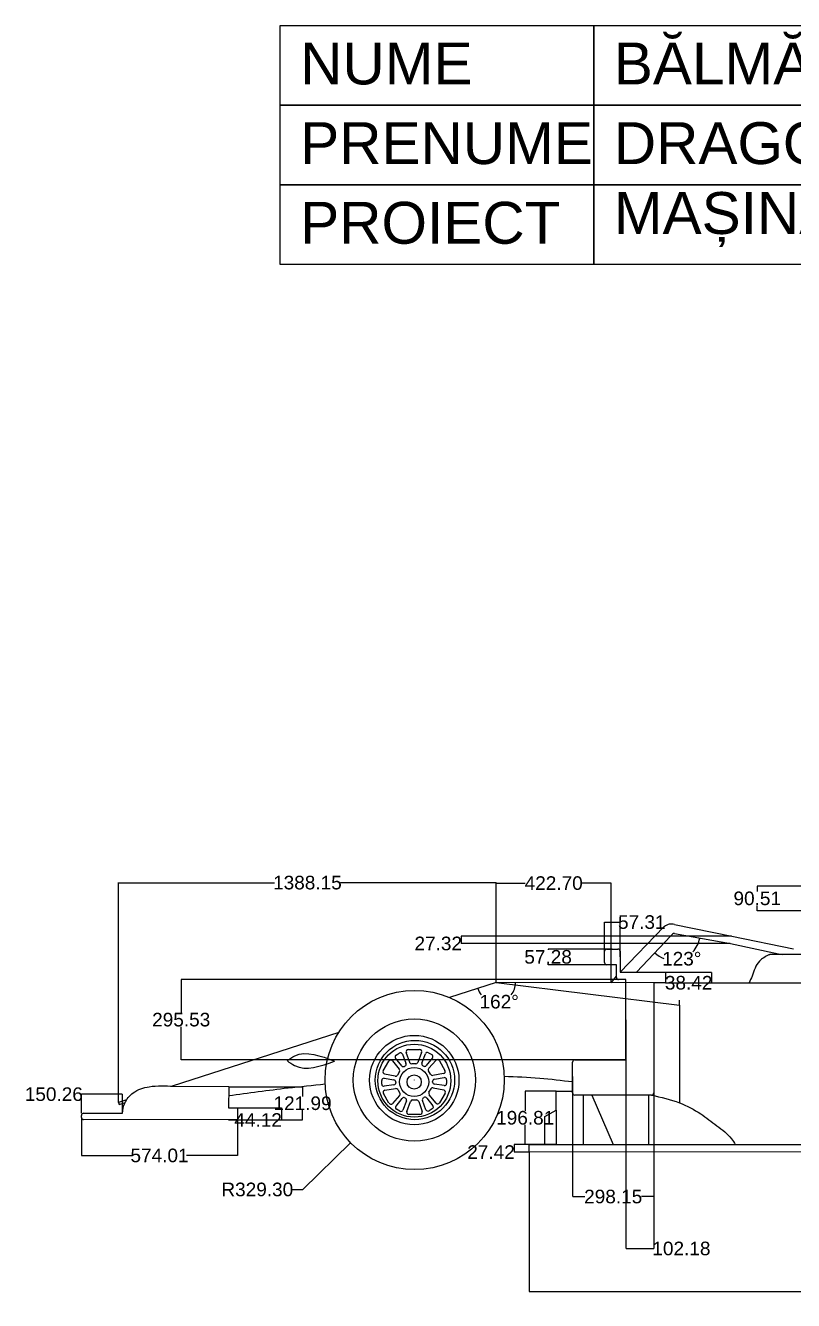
# Model space of a CAD drawing. Header units: millimetres. Extents: x 506 to 15673, y 62 to 5710.
# Drawn here: x 506 to 3330, y 174 to 4863 of the extents above; entities that cross this region are included whole.
import ezdxf

# ---------------------------------------------------------------- set-up
doc = ezdxf.new("R2010")
doc.units = ezdxf.units.MM
doc.header["$MEASUREMENT"] = 0
doc.layers.add('Cartus', color=7, linetype='Continuous', lineweight=25)
doc.layers.add('Proiectii 2D', color=130, linetype='Continuous')
doc.styles.get("Standard").update_dxf_attribs({"font": 'arial.ttf'})
doc.dimstyles.get("Standard").update_dxf_attribs({"dimtxt": 50, "dimasz": 0.18, "dimexe": 0.18, "dimexo": 0.0625, "dimgap": 0.09, "dimtad": 0, "dimtih": 1, "dimtoh": 1, "dimzin": 0, "dimdsep": 46, "dimtxsty": 'Standard', "dimcen": 0.09, "dimclrd": 2, "dimclre": 2, "dimclrt": 2, "dimadec": 0, "dimazin": 0, "dimtfac": 1, "dimtofl": 0, "dimtmove": 0, "dimatfit": 3, "dimfxl": 1, "dimtolj": 1, "dimtzin": 0, "dimarcsym": 0})

# ---------------------------------------------------------------- blocks, each defined once
blk = doc.blocks.new('*U3')
at = {"layer": 'Proiectii 2D'}
for p, q in [((-48.6, -20.7), (-34.5, 16.5)), ((-27.1, 21.6), (-12.3, 21.6)), ((-4.8, 16.2), (7.5, -21)), ((21.9, -14.4), (8.7, 19.2)), ((12, 28.9), (14.3, 30.3)), ((24.6, 28.5), (47.4, 0.5)), ((-0.1, -31.5), (-41.2, -31.5)), ((45.2, -11.3), (33.3, -18.3))]:
    blk.add_line(p, q, dxfattribs=at)
for centre, start, end in [((-27.1, 13.7), 90, 159.2262), ((-12.3, 13.7), 18.2557, 90), ((16.1, 22.1), 121.1243, 201.466), ((18.4, 23.5), 39.1256, 121.1243), ((41.2, -4.5), 300.2773, 39.1256), ((-41.2, -23.5), 159.2262, 270), ((-0.1, -23.5), 270, 18.2557), ((29.3, -11.5), 201.466, 300.2773)]:
    blk.add_arc(centre, 7.94, start, end, dxfattribs=at)
blk = doc.blocks.new('*U4')
at = {"layer": 'Proiectii 2D', "color": 0, "linetype": 'ByBlock', "lineweight": -2, "transparency": 16777216}
for p, rotation in [((4507.6, 975.7), 239.9999999999999), ((4572.9, 1038.2), 180), ((4659.6, 1012.9), 120), ((4529, 888), 299.9999999999999), ((4681, 925.1), 59.99999999999994)]:
    blk.add_blockref('*U3', p, dxfattribs=dict(at, rotation=rotation))
blk.add_blockref('*U3', (4615.7, 862.7), dxfattribs=at)
blk = doc.blocks.new('*D5')
at = {"layer": 'Defpoints', "color": 0, "transparency": 16777216}
for p in [(2357.9, 720.4), (5371, 720.4), (5371, 207.3)]:
    blk.add_point(p, dxfattribs=at)
at = {"layer": 'Proiectii 2D', "color": 2, "lineweight": -2, "transparency": 16777216}
for p, q in [((2357.9, 720.3), (2357.9, 207.1)), ((5371, 720.3), (5371, 207.1)), ((2358.1, 207.3), (3746, 207.3)), ((5370.8, 207.3), (3982.9, 207.3))]:
    blk.add_line(p, q, dxfattribs=at)
at = {"layer": 'Proiectii 2D', "color": 2, "transparency": 16777216}
for points in [[(2358.1, 207.3), (2358.1, 207.3), (2357.9, 207.3)], [(5370.8, 207.3), (5370.8, 207.3), (5371, 207.3)]]:
    blk.add_solid(points, dxfattribs=at)
at = {"layer": 'Proiectii 2D', "color": 2, "transparency": 16777216, "insert": (3864.4, 207.3), "char_height": 50, "attachment_point": 5}
blk.add_mtext('\\A1;3013.11', dxfattribs=at)
blk = doc.blocks.new('*D6')
at = {"layer": 'Defpoints', "color": 0, "transparency": 16777216}
for p in [(2302.5, 720.4), (2357.9, 747.8), (2357.9, 720.4)]:
    blk.add_point(p, dxfattribs=at)
at = {"layer": 'Proiectii 2D', "color": 2, "lineweight": -2, "transparency": 16777216}
for p, q in [((2357.8, 747.8), (2302.4, 747.8)), ((2357.9, 720.4), (2302.4, 720.4)), ((2302.5, 720.2), (2302.4, 720.2)), ((2302.5, 747.6), (2302.5, 720.6)), ((2302.5, 720.4), (2302.5, 720.2))]:
    blk.add_line(p, q, dxfattribs=at)
at = {"layer": 'Proiectii 2D', "color": 2, "transparency": 16777216}
for points in [[(2302.5, 747.6), (2302.6, 747.6), (2302.5, 747.8)], [(2302.5, 720.6), (2302.6, 720.6), (2302.5, 720.4)]]:
    blk.add_solid(points, dxfattribs=at)
at = {"layer": 'Proiectii 2D', "color": 2, "transparency": 16777216, "insert": (2217.7, 720.2), "char_height": 50, "attachment_point": 5}
blk.add_mtext('\\A1;27.42', dxfattribs=at)
blk = doc.blocks.new('*D7')
at = {"layer": 'Defpoints', "color": 0, "transparency": 16777216}
for p in [(712, 847.7), (1286, 838.5), (712, 707.7)]:
    blk.add_point(p, dxfattribs=at)
at = {"layer": 'Proiectii 2D', "color": 2, "lineweight": -2, "transparency": 16777216}
for p, q in [((712, 847.6), (712, 707.5)), ((1286, 838.4), (1286, 707.5)), ((712.1, 707.7), (899.9, 707.7)), ((1285.8, 707.7), (1098, 707.7))]:
    blk.add_line(p, q, dxfattribs=at)
at = {"layer": 'Proiectii 2D', "color": 2, "transparency": 16777216}
for points in [[(712.1, 707.7), (712.1, 707.6), (712, 707.7)], [(1285.8, 707.7), (1285.8, 707.6), (1286, 707.7)]]:
    blk.add_solid(points, dxfattribs=at)
at = {"layer": 'Proiectii 2D', "color": 2, "transparency": 16777216, "insert": (999, 707.7), "char_height": 50, "attachment_point": 5}
blk.add_mtext('\\A1;574.01', dxfattribs=at)
blk = doc.blocks.new('*D8')
at = {"layer": 'Defpoints', "color": 0, "transparency": 16777216}
for p in [(1286.1, 882.6), (1286, 838.5), (1446.9, 838.5)]:
    blk.add_point(p, dxfattribs=at)
at = {"layer": 'Proiectii 2D', "color": 2, "lineweight": -2, "transparency": 16777216}
for p, q in [((1286.1, 882.6), (1447, 882.6)), ((1446.9, 882.4), (1446.9, 838.7)), ((1286, 838.5), (1447, 838.5)), ((1446.9, 838.3), (1446.7, 838.3)), ((1446.9, 838.5), (1446.9, 838.3))]:
    blk.add_line(p, q, dxfattribs=at)
at = {"layer": 'Proiectii 2D', "color": 2, "transparency": 16777216}
for points in [[(1446.8, 882.4), (1446.9, 882.4), (1446.9, 882.6)], [(1446.8, 838.7), (1446.9, 838.7), (1446.9, 838.5)]]:
    blk.add_solid(points, dxfattribs=at)
at = {"layer": 'Proiectii 2D', "color": 2, "transparency": 16777216, "insert": (1361.5, 838.3), "char_height": 50, "attachment_point": 5}
blk.add_mtext('\\A1;44.12', dxfattribs=at)
blk = doc.blocks.new('*D9')
at = {"layer": 'Defpoints', "color": 0, "transparency": 16777216}
for p in [(1253.3, 960.5), (1253, 838.5), (1524.9, 838.5)]:
    blk.add_point(p, dxfattribs=at)
at = {"layer": 'Proiectii 2D', "color": 2, "lineweight": -2, "transparency": 16777216}
for p, q in [((1253.3, 960.5), (1525, 960.5)), ((1524.9, 960.4), (1524.9, 925.2)), ((1524.9, 838.7), (1524.9, 873.9)), ((1253, 838.5), (1525, 838.5))]:
    blk.add_line(p, q, dxfattribs=at)
at = {"layer": 'Proiectii 2D', "color": 2, "transparency": 16777216}
for points in [[(1524.8, 960.4), (1524.9, 960.4), (1524.9, 960.5)], [(1524.8, 838.7), (1524.9, 838.7), (1524.9, 838.5)]]:
    blk.add_solid(points, dxfattribs=at)
at = {"layer": 'Proiectii 2D', "color": 2, "transparency": 16777216, "insert": (1524.9, 899.5), "char_height": 50, "attachment_point": 5}
blk.add_mtext('\\A1;121.99', dxfattribs=at)
blk = doc.blocks.new('*D10')
at = {"layer": 'Defpoints', "color": 0, "transparency": 16777216}
for p in [(712.1, 932.9), (712.1, 862.8), (862.4, 862.8)]:
    blk.add_point(p, dxfattribs=at)
at = {"layer": 'Proiectii 2D', "color": 2, "lineweight": -2, "transparency": 16777216}
for p, q in [((712.1, 932.9), (711.9, 932.9)), ((712.1, 862.8), (712.1, 933.1)), ((862.2, 932.9), (712.3, 932.9)), ((862.4, 862.8), (862.4, 933.1))]:
    blk.add_line(p, q, dxfattribs=at)
at = {"layer": 'Proiectii 2D', "color": 2, "transparency": 16777216}
for points in [[(712.3, 932.9), (712.3, 932.8), (712.1, 932.9)], [(862.2, 932.9), (862.2, 932.8), (862.4, 932.9)]]:
    blk.add_solid(points, dxfattribs=at)
at = {"layer": 'Proiectii 2D', "color": 2, "transparency": 16777216, "insert": (610.4, 932.9), "char_height": 50, "attachment_point": 5}
blk.add_mtext('\\A1;150.26', dxfattribs=at)
blk = doc.blocks.new('*D13')
at = {"layer": 'Defpoints', "color": 0, "transparency": 16777216}
for p in [(848.6, 1710.9), (2236.7, 1343.6), (848.6, 902.6)]:
    blk.add_point(p, dxfattribs=at)
at = {"layer": 'Proiectii 2D', "color": 2, "lineweight": -2, "transparency": 16777216}
for p, q in [((848.6, 902.7), (848.6, 1711.1)), ((848.8, 1710.9), (1421.5, 1710.9)), ((2236.6, 1710.9), (1663.8, 1710.9)), ((2236.7, 1343.6), (2236.7, 1711.1))]:
    blk.add_line(p, q, dxfattribs=at)
at = {"layer": 'Proiectii 2D', "color": 2, "transparency": 16777216}
for points in [[(848.8, 1710.9), (848.8, 1710.8), (848.6, 1710.9)], [(2236.6, 1710.9), (2236.6, 1710.8), (2236.7, 1710.9)]]:
    blk.add_solid(points, dxfattribs=at)
at = {"layer": 'Proiectii 2D', "color": 2, "transparency": 16777216, "insert": (1542.7, 1710.9), "char_height": 50, "attachment_point": 5}
blk.add_mtext('\\A1;1388.15', dxfattribs=at)
blk = doc.blocks.new('*D14')
at = {"layer": 'Defpoints', "color": 0, "transparency": 16777216}
for p in [(2858.6, 1381.3), (2858.6, 1342.9), (3028.7, 1342.9)]:
    blk.add_point(p, dxfattribs=at)
at = {"layer": 'Proiectii 2D', "color": 2, "lineweight": -2, "transparency": 16777216}
for p, q in [((2858.6, 1381.3), (3028.8, 1381.3)), ((3028.7, 1381.1), (3028.7, 1343)), ((2858.6, 1342.9), (3028.8, 1342.9)), ((3028.7, 1342.7), (3028.5, 1342.7)), ((3028.7, 1342.9), (3028.7, 1342.7))]:
    blk.add_line(p, q, dxfattribs=at)
at = {"layer": 'Proiectii 2D', "color": 2, "transparency": 16777216}
for points in [[(3028.6, 1381.1), (3028.7, 1381.1), (3028.7, 1381.3)], [(3028.6, 1343), (3028.7, 1343), (3028.7, 1342.9)]]:
    blk.add_solid(points, dxfattribs=at)
at = {"layer": 'Proiectii 2D', "color": 2, "transparency": 16777216, "insert": (2944.3, 1342.7), "char_height": 50, "attachment_point": 5}
blk.add_mtext('\\A1;38.42', dxfattribs=at)
blk = doc.blocks.new('*D15')
at = {"layer": 'Defpoints', "color": 0, "transparency": 16777216}
for p in [(1078.7, 1354.7), (2713.8, 1354.7), (2713.8, 1059.2)]:
    blk.add_point(p, dxfattribs=at)
at = {"layer": 'Proiectii 2D', "color": 2, "lineweight": -2, "transparency": 16777216}
for p, q in [((2713.7, 1354.7), (1078.6, 1354.7)), ((1078.7, 1354.5), (1078.7, 1232.6)), ((1078.7, 1059.4), (1078.7, 1181.3)), ((2713.7, 1059.2), (1078.6, 1059.2))]:
    blk.add_line(p, q, dxfattribs=at)
at = {"layer": 'Proiectii 2D', "color": 2, "transparency": 16777216}
for points in [[(1078.7, 1354.5), (1078.8, 1354.5), (1078.7, 1354.7)], [(1078.7, 1059.4), (1078.8, 1059.4), (1078.7, 1059.2)]]:
    blk.add_solid(points, dxfattribs=at)
at = {"layer": 'Proiectii 2D', "color": 2, "transparency": 16777216, "insert": (1078.7, 1207), "char_height": 50, "attachment_point": 5}
blk.add_mtext('\\A1;295.53', dxfattribs=at)
blk = doc.blocks.new('*D16')
at = {"layer": 'Defpoints', "color": 0, "transparency": 16777216}
for p in [(2517.8, 997.9), (2815.9, 997.9), (2815.9, 556.5)]:
    blk.add_point(p, dxfattribs=at)
at = {"layer": 'Proiectii 2D', "color": 2, "lineweight": -2, "transparency": 16777216}
for p, q in [((2517.8, 997.9), (2517.8, 556.4)), ((2815.9, 997.9), (2815.9, 556.4)), ((2518, 556.5), (2562.4, 556.5)), ((2815.8, 556.5), (2771.4, 556.5))]:
    blk.add_line(p, q, dxfattribs=at)
at = {"layer": 'Proiectii 2D', "color": 2, "transparency": 16777216}
for points in [[(2518, 556.6), (2518, 556.5), (2517.8, 556.5)], [(2815.8, 556.6), (2815.8, 556.5), (2815.9, 556.5)]]:
    blk.add_solid(points, dxfattribs=at)
at = {"layer": 'Proiectii 2D', "color": 2, "transparency": 16777216, "insert": (2666.9, 556.5), "char_height": 50, "attachment_point": 5}
blk.add_mtext('\\A1;298.15', dxfattribs=at)
blk = doc.blocks.new('*D17')
at = {"layer": 'Defpoints', "color": 0, "transparency": 16777216}
for p in [(2456.8, 944.6), (2343.4, 747.8), (2456.8, 747.8)]:
    blk.add_point(p, dxfattribs=at)
at = {"layer": 'Proiectii 2D', "color": 2, "lineweight": -2, "transparency": 16777216}
for p, q in [((2456.7, 944.6), (2343.2, 944.6)), ((2343.4, 944.4), (2343.4, 871.8)), ((2343.4, 748), (2343.4, 820.6)), ((2456.7, 747.8), (2343.2, 747.8))]:
    blk.add_line(p, q, dxfattribs=at)
at = {"layer": 'Proiectii 2D', "color": 2, "transparency": 16777216}
for points in [[(2343.4, 944.4), (2343.4, 944.4), (2343.4, 944.6)], [(2343.4, 748), (2343.4, 748), (2343.4, 747.8)]]:
    blk.add_solid(points, dxfattribs=at)
at = {"layer": 'Proiectii 2D', "color": 2, "transparency": 16777216, "insert": (2343.4, 846.2), "char_height": 50, "attachment_point": 5}
blk.add_mtext('\\A1;196.81', dxfattribs=at)
blk = doc.blocks.new('*D18')
at = {"layer": 'Defpoints', "color": 0, "transparency": 16777216}
for p in [(2713.8, 1207), (2815.9, 1207), (2815.9, 365.5)]:
    blk.add_point(p, dxfattribs=at)
at = {"layer": 'Proiectii 2D', "color": 2, "lineweight": -2, "transparency": 16777216}
for p, q in [((2713.8, 1206.9), (2713.8, 365.3)), ((2815.9, 1206.9), (2815.9, 365.3)), ((2714, 365.5), (2815.8, 365.5)), ((2815.9, 365.5), (2816.1, 365.5))]:
    blk.add_line(p, q, dxfattribs=at)
at = {"layer": 'Proiectii 2D', "color": 2, "transparency": 16777216}
for points in [[(2714, 365.5), (2714, 365.4), (2713.8, 365.5)], [(2815.8, 365.5), (2815.8, 365.4), (2815.9, 365.5)]]:
    blk.add_solid(points, dxfattribs=at)
at = {"layer": 'Proiectii 2D', "color": 2, "transparency": 16777216, "insert": (2917.7, 365.5), "char_height": 50, "attachment_point": 5}
blk.add_mtext('\\A1;102.18', dxfattribs=at)
blk = doc.blocks.new('*D20')
at = {"layer": 'Defpoints', "color": 0, "transparency": 16777216}
for p in [(3373.7, 1698.3), (3196.5, 1607.8), (3373.7, 1607.8)]:
    blk.add_point(p, dxfattribs=at)
at = {"layer": 'Proiectii 2D', "color": 2, "lineweight": -2, "transparency": 16777216}
for p, q in [((3373.6, 1698.3), (3196.3, 1698.3)), ((3196.5, 1698.1), (3196.5, 1678.6)), ((3373.6, 1607.8), (3196.3, 1607.8)), ((3196.5, 1607.9), (3196.5, 1627.4))]:
    blk.add_line(p, q, dxfattribs=at)
at = {"layer": 'Proiectii 2D', "color": 2, "transparency": 16777216}
for points in [[(3196.5, 1698.1), (3196.5, 1698.1), (3196.5, 1698.3)], [(3196.5, 1607.9), (3196.5, 1607.9), (3196.5, 1607.8)]]:
    blk.add_solid(points, dxfattribs=at)
at = {"layer": 'Proiectii 2D', "color": 2, "transparency": 16777216, "insert": (3196.5, 1653), "char_height": 50, "attachment_point": 5}
blk.add_mtext('\\A1;90.51', dxfattribs=at)
blk = doc.blocks.new('*D22')
at = {"layer": 'Defpoints', "color": 0, "transparency": 16777216}
for p in [(3102.5, 1514.6), (2108.5, 1487.2), (3097.6, 1487.2)]:
    blk.add_point(p, dxfattribs=at)
at = {"layer": 'Proiectii 2D', "color": 2, "lineweight": -2, "transparency": 16777216}
for p, q in [((3102.4, 1514.6), (2108.3, 1514.6)), ((2108.5, 1514.4), (2108.5, 1487.4)), ((3097.5, 1487.2), (2108.3, 1487.2)), ((2108.5, 1487.1), (2108.3, 1487.1)), ((2108.5, 1487.2), (2108.5, 1487.1))]:
    blk.add_line(p, q, dxfattribs=at)
at = {"layer": 'Proiectii 2D', "color": 2, "transparency": 16777216}
for points in [[(2108.5, 1514.4), (2108.5, 1514.4), (2108.5, 1514.6)], [(2108.5, 1487.4), (2108.5, 1487.4), (2108.5, 1487.2)]]:
    blk.add_solid(points, dxfattribs=at)
at = {"layer": 'Proiectii 2D', "color": 2, "transparency": 16777216, "insert": (2023.7, 1487.1), "char_height": 50, "attachment_point": 5}
blk.add_mtext('\\A1;27.32', dxfattribs=at)
blk = doc.blocks.new('*D23')
at = {"layer": 'Defpoints', "color": 0, "transparency": 16777216}
for p in [(2659.4, 1709.1), (2236.7, 1343.6), (2659.4, 1343)]:
    blk.add_point(p, dxfattribs=at)
at = {"layer": 'Proiectii 2D', "color": 2, "lineweight": -2, "transparency": 16777216}
for p, q in [((2236.7, 1343.6), (2236.7, 1709.3)), ((2236.9, 1709.1), (2343.3, 1709.1)), ((2659.3, 1709.1), (2552.9, 1709.1)), ((2659.4, 1343.1), (2659.4, 1709.3))]:
    blk.add_line(p, q, dxfattribs=at)
at = {"layer": 'Proiectii 2D', "color": 2, "transparency": 16777216}
for points in [[(2236.9, 1709.2), (2236.9, 1709.1), (2236.7, 1709.1)], [(2659.3, 1709.2), (2659.3, 1709.1), (2659.4, 1709.1)]]:
    blk.add_solid(points, dxfattribs=at)
at = {"layer": 'Proiectii 2D', "color": 2, "transparency": 16777216, "insert": (2448.1, 1709.1), "char_height": 50, "attachment_point": 5}
blk.add_mtext('\\A1;422.70', dxfattribs=at)
blk = doc.blocks.new('*D24')
at = {"layer": 'Defpoints', "color": 0, "transparency": 16777216}
for p in [(2663.6, 1466.5), (2427.5, 1409.2), (2663.6, 1409.2)]:
    blk.add_point(p, dxfattribs=at)
at = {"layer": 'Proiectii 2D', "color": 2, "lineweight": -2, "transparency": 16777216}
for p, q in [((2663.5, 1466.5), (2427.4, 1466.5)), ((2427.5, 1466.3), (2427.5, 1463.5)), ((2663.5, 1409.2), (2427.4, 1409.2)), ((2427.5, 1409.4), (2427.5, 1412.2))]:
    blk.add_line(p, q, dxfattribs=at)
at = {"layer": 'Proiectii 2D', "color": 2, "transparency": 16777216}
for points in [[(2427.5, 1466.3), (2427.6, 1466.3), (2427.5, 1466.5)], [(2427.5, 1409.4), (2427.6, 1409.4), (2427.5, 1409.2)]]:
    blk.add_solid(points, dxfattribs=at)
at = {"layer": 'Proiectii 2D', "color": 2, "transparency": 16777216, "insert": (2427.5, 1437.9), "char_height": 50, "attachment_point": 5}
blk.add_mtext('\\A1;57.28', dxfattribs=at)
blk = doc.blocks.new('*D25')
at = {"layer": 'Defpoints', "color": 0, "transparency": 16777216}
for p in [(2692.2, 1565.8), (2634.9, 1437.9), (2692.2, 1437.9)]:
    blk.add_point(p, dxfattribs=at)
at = {"layer": 'Proiectii 2D', "color": 2, "lineweight": -2, "transparency": 16777216}
for p, q in [((2634.9, 1437.9), (2634.9, 1566)), ((2635.1, 1565.8), (2692.1, 1565.8)), ((2692.2, 1437.9), (2692.2, 1566)), ((2692.2, 1565.8), (2692.4, 1565.8))]:
    blk.add_line(p, q, dxfattribs=at)
at = {"layer": 'Proiectii 2D', "color": 2, "transparency": 16777216}
for points in [[(2635.1, 1565.8), (2635.1, 1565.8), (2634.9, 1565.8)], [(2692.1, 1565.8), (2692.1, 1565.8), (2692.2, 1565.8)]]:
    blk.add_solid(points, dxfattribs=at)
at = {"layer": 'Proiectii 2D', "color": 2, "transparency": 16777216, "insert": (2772, 1565.8), "char_height": 50, "attachment_point": 5}
blk.add_mtext('\\A1;57.31', dxfattribs=at)
blk = doc.blocks.new('*D33')
at = {"layer": 'Defpoints', "color": 0, "transparency": 16777216}
for p in [(2878.7, 1515), (2892.1, 1524), (3097.9, 1487.2), (2884.1, 1426.1), (2753.1, 1381.3)]:
    blk.add_point(p, dxfattribs=at)
at = {"layer": 'Proiectii 2D', "color": 2, "lineweight": -2, "transparency": 16777216}
for start, end in [(316.397, 349.7591), (226.9049, 249.1523)]:
    blk.add_arc((2887.8, 1524.7), 98.8, start, end, dxfattribs=at)
at = {"layer": 'Proiectii 2D', "color": 2, "transparency": 16777216}
for points in [[(2985, 1507.2), (2985, 1507.2), (2985, 1507.4)], [(2820.3, 1452.6), (2820.4, 1452.6), (2820.2, 1452.7)]]:
    blk.add_solid(points, dxfattribs=at)
at = {"layer": 'Proiectii 2D', "color": 2, "transparency": 16777216, "insert": (2918.9, 1431), "char_height": 50, "attachment_point": 5}
blk.add_mtext('\\A1;123°', dxfattribs=at)
blk = doc.blocks.new('*D34')
at = {"layer": 'Defpoints', "color": 0, "transparency": 16777216}
for p in [(2236.7, 1343.6), (2236.7, 1343.6), (2815.9, 1342.9), (2064.9, 1288.6), (2214.4, 1275.8)]:
    blk.add_point(p, dxfattribs=at)
at = {"layer": 'Proiectii 2D', "color": 2, "lineweight": -2, "transparency": 16777216}
for start, end in [(197.8675, 219.271), (321.0077, 359.7853)]:
    blk.add_arc((2236.7, 1343.6), 71.4, start, end, dxfattribs=at)
at = {"layer": 'Proiectii 2D', "color": 2, "transparency": 16777216}
for points in [[(2168.8, 1321.7), (2168.8, 1321.7), (2168.8, 1321.8)], [(2308.1, 1343.3), (2308.1, 1343.3), (2308.1, 1343.5)]]:
    blk.add_solid(points, dxfattribs=at)
at = {"layer": 'Proiectii 2D', "color": 2, "transparency": 16777216, "insert": (2247.7, 1273), "char_height": 50, "attachment_point": 5}
blk.add_mtext('\\A1;162°', dxfattribs=at)
blk = doc.blocks.new('*D35')
at = {"layer": 'Defpoints', "color": 0, "transparency": 16777216}
for p in [(1936.8, 985.3), (1701.4, 755)]:
    blk.add_point(p, dxfattribs=at)
at = {"layer": 'Proiectii 2D', "color": 2, "lineweight": -2, "transparency": 16777216}
for p, q in [((1936.7, 985.3), (1936.9, 985.3)), ((1936.8, 985.2), (1936.8, 985.4)), ((1525.3, 582.6), (1701.3, 754.8)), ((1486.2, 582.6), (1525.3, 582.6))]:
    blk.add_line(p, q, dxfattribs=at)
at = {"layer": 'Proiectii 2D', "color": 2, "transparency": 16777216}
blk.add_solid([(1701.3, 754.9), (1701.3, 754.8), (1701.4, 755)], dxfattribs=at)
at = {"layer": 'Proiectii 2D', "color": 2, "transparency": 16777216, "insert": (1358.5, 582.6), "char_height": 50, "attachment_point": 5}
blk.add_mtext('\\A1;R329.30', dxfattribs=at)

msp = doc.modelspace()

# ---------------------------------------------------------------- linework, layer by layer
at = {"layer": 'Cartus', "color": 252, "true_color": 0x939598}
for points in [[(1441.998, 4862.94), (2595.113, 4862.94), (2595.113, 4570.026), (1441.998, 4570.026)], [(2595.113, 4862.94), (5104.772, 4862.94), (5104.772, 4570.026), (2595.113, 4570.026)], [(1441.998, 4570.026), (2595.113, 4570.026), (2595.113, 4277.111), (1441.998, 4277.111)], [(2595.113, 4570.026), (5104.772, 4570.026), (5104.772, 4277.111), (2595.113, 4277.111)], [(1441.998, 4277.111), (2595.113, 4277.111), (2595.113, 3984.196), (1441.998, 3984.196)], [(2595.113, 4277.111), (5104.772, 4277.111), (5104.772, 3984.196), (2595.113, 3984.196)]]:
    msp.add_lwpolyline(points, close=True, dxfattribs=at)
at = {"layer": 'Proiectii 2D'}
for p, q in [((2692.233, 1381.275), (2853.304, 1548.712)), ((2892.581, 1557.479), (3102.494, 1514.552)), ((2753.118, 1381.275), (2878.673, 1514.98)), ((2878.673, 1514.98), (2884.887, 1521.598)), ((2892.071, 1523.978), (3097.894, 1487.18)), ((3102.494, 1514.552), (3329.717, 1468.085)), ((2634.918, 1417.155), (2634.918, 1458.561)), ((2642.856, 1466.499), (2684.295, 1466.499)), ((2692.233, 1458.561), (2692.233, 1381.275)), ((3097.894, 1487.18), (3274.265, 1449.743)), ((2678.953, 1409.217), (2642.856, 1409.217)), ((2678.953, 1362.668), (2678.953, 1409.217)), ((3408.238, 1446.674), (3242.977, 1446.237)), ((3274.265, 1449.743), (3289.496, 1446.36)), ((2659.442, 1343.046), (2678.953, 1367.007)), ((2692.233, 1381.275), (2858.586, 1381.275)), ((2858.586, 1381.275), (2858.586, 1342.854)), ((2236.74, 1343.564), (2064.877, 1288.64)), ((2236.74, 1343.564), (2910.444, 1260.988)), ((2815.949, 1342.854), (2236.74, 1343.564)), ((2713.772, 1354.73), (2686.89, 1354.73)), ((2713.772, 1059.205), (2713.772, 1354.73)), ((2858.586, 1342.854), (2815.949, 1342.854)), ((2815.949, 1342.854), (2815.949, 937.656)), ((2858.586, 1342.854), (3408.513, 1342.854)), ((2910.444, 1260.988), (2910.444, 1278.632)), ((2910.444, 1260.988), (2910.444, 901.245)), ((1657.96, 1160.406), (1045.34, 962.558)), ((2517.794, 944.629), (2517.794, 1051.267)), ((2525.732, 1059.205), (2713.772, 1059.205)), ((1050.138, 962.319), (1253.256, 961.875)), ((1253.25, 959.203), (1253.083, 882.665)), ((1253.256, 961.875), (1253.25, 959.203)), ((2456.758, 874.076), (2456.758, 944.629)), ((2456.758, 944.629), (2517.794, 944.629)), ((2517.668, 937.802), (2517.794, 944.629)), ((877.992, 912.179), (848.593, 902.646)), ((848.593, 902.646), (850.965, 895.331)), ((850.965, 895.331), (872.695, 902.406)), ((2808.011, 929.718), (2525.605, 929.718)), ((2555.893, 929.718), (2555.893, 747.816)), ((2588.155, 929.718), (2666.708, 747.816)), ((2796.46, 929.718), (2796.46, 747.816)), ((711.961, 847.664), (711.978, 855.146)), ((719.933, 863.066), (862.377, 862.755)), ((1253.083, 882.665), (1286.072, 882.592)), ((1286.072, 882.592), (1285.976, 838.472)), ((2414.986, 850.763), (2456.758, 874.076)), ((2414.986, 747.816), (2414.986, 850.763)), ((2456.758, 874.076), (2456.758, 747.816)), ((1285.976, 838.472), (719.882, 839.709)), ((2357.892, 720.393), (2357.892, 747.816)), ((2357.892, 747.816), (2414.986, 747.816)), ((4637.022, 722.485), (2357.892, 720.393)), ((2414.986, 747.816), (2459.653, 747.816)), ((2459.653, 747.816), (2555.893, 747.816)), ((2555.893, 747.816), (2666.708, 747.816)), ((2666.708, 747.816), (2796.46, 747.816)), ((2796.46, 747.816), (3115.575, 747.816)), ((3115.575, 747.816), (3408.513, 747.816))]:
    msp.add_line(p, q, dxfattribs=at)
for centre, radius in [((1936.818, 985.261), 329.298), ((1935.977, 985.051), 224.591), ((1935.609, 985.051), 164.209), ((1937.819, 985.051), 145.802), ((1935.609, 982.842), 134.02), ((1935.241, 978.056), 53.388), ((1935.241, 978.056), 26.143)]:
    msp.add_circle(centre, radius, dxfattribs=at)
for centre, start, end in [((2859.024, 1543.208), 121.045375, 136.110072), ((2890.674, 1516.164), 79.863525, 136.800512), ((2642.856, 1458.561), 90, 180), ((2684.295, 1458.561), 0, 90), ((2642.856, 1417.155), 180, 270), ((3242.998, 1438.299), 90.151539, 116.905838), ((3242.998, 1438.299), 90.151539, 116.905838), ((2686.89, 1362.668), 180, 270), ((2525.732, 1051.267), 90, 180), ((2525.605, 937.656), 178.941332, 270), ((2808.011, 937.656), 270, 0), ((719.899, 847.647), 179.874777, 269.874777), ((719.915, 855.128), 89.874777, 179.874777)]:
    msp.add_arc(centre, 7.938, start, end, dxfattribs=at)
for points, knots in [([(2892.581, 1557.479), (2885.923, 1558.428), (2872.494, 1560.342), (2860.803, 1553.544), (2854.931, 1550.009)], [0, 0, 0, 0, 2.46422875, 4.96996606, 4.96996606, 4.96996606, 4.96996606]), ([(3239.406, 1445.378), (3226.521, 1438.839), (3195.178, 1422.431), (3181.866, 1377.752), (3170.517, 1350.994), (3167.065, 1342.854)], [0.2299799, 0.2299799, 0.2299799, 0.2299799, 5.50770273, 13.21300184, 16.58178989, 16.58178989, 16.58178989, 16.58178989])]:
    msp.add_open_spline(points, degree=3, knots=knots, dxfattribs=at)
for points in [[(1467.898, 1056.415), (1495.972, 1073.955), (1642.694, 1054.708)], [(1467.898, 1056.415), (1495.624, 1038.33), (1642.694, 1054.708)], [(2265.809, 999.478), (2396.925, 992.194), (2517.794, 979.263)], [(862.377, 862.755), (871.633, 900.004), (901.719, 937.818), (961.435, 960.597), (1050.138, 962.319)], [(1253.183, 928.155), (1471.419, 956.284), (1607.843, 970.68)], [(2808.011, 929.718), (2910.444, 901.245), (2988.466, 860.761), (3048.168, 816.726), (3101.552, 769.405), (3115.575, 747.816)]]:
    msp.add_spline(points, degree=3, dxfattribs=at)

# ---------------------------------------------------------------- block references
msp.add_blockref('*U4', (-2659.064, 27.631), dxfattribs=at)

# ---------------------------------------------------------------- texts
at = {"layer": 'Cartus', "color": 252, "true_color": 0x939598, "char_height": 154.05728, "attachment_point": 1}
for s, insert in [('{\\fArial|b0|i0|c238|p34;BĂLMĂU}', (2669.255, 4800.347)), ('{\\fArial|b0|i0|c238|p34;NUME}', (1516.141, 4800.347)), ('{\\fArial|b0|i0|c238|p34;PRENUME}', (1516.141, 4507.433)), ('{\\fArial|b0|i0|c238|p34;DRAGO}Ș{\\fArial|b0|i0|c238|p34;-CONSTANTIN}', (2669.255, 4507.433)), ('{\\fArial|b0|i0|c238|p34;MA}Ș{\\fArial|b0|i0|c238|p34;INĂ FORMULA 1}', (2669.255, 4250.449)), ('{\\fArial|b0|i0|c238|p34;PROIECT}', (1516.141, 4214.518))]:
    msp.add_mtext_dynamic_manual_height_columns(s, width=7077.20136, gutter_width=770.286, heights=[0], dxfattribs=dict(at, insert=insert))

# ---------------------------------------------------------------- dimensions: what is measured, and where the dimension line sits
at = {"layer": 'Proiectii 2D', "color": 2}
for base, p1, p2, picture, middle in [((848.593, 1710.873), (2236.74, 1343.564), (848.593, 902.646), '*D13', (1542.667, 1710.873)), ((2659.442, 1709.135), (2236.74, 1343.564), (2659.442, 1343.046), '*D23', (2448.091, 1709.135)), ((2692.2328, 1565.8067), (2634.9179, 1437.8583), (2692.2328, 1437.8583), '*D25', (2772.039, 1565.8067)), ((2815.949, 365.476), (2713.772, 1206.967), (2815.949, 1206.967), '*D18', (2917.703, 365.476)), ((2815.9491, 556.5468), (2517.7944, 997.9481), (2815.9491, 997.9481), '*D16', (2666.8718, 556.5468)), ((712.119, 932.877), (862.377, 862.755), (712.119, 862.755), '*D10', (610.434, 932.877)), ((711.9612, 707.6519), (1285.976, 838.472), (711.9612, 847.6644), '*D7', (998.9686, 707.6519)), ((5371, 207.3), (2357.892, 720.393), (5371, 720.393), '*D5', (3864.446, 207.3))]:
    dim = msp.add_linear_dim(base=base, p1=p1, p2=p2, dimstyle='Standard', dxfattribs=at)
    dim.commit()
    dim.dimension.update_dxf_attribs({"geometry": picture, "text_midpoint": middle})
for base, p1, p2, picture, middle in [((3196.49, 1607.761), (3373.678, 1698.274), (3373.678, 1607.761), '*D20', (3196.49, 1653.018)), ((2108.483, 1487.231), (3102.494, 1514.552), (3097.609, 1487.231), '*D22', (2023.681, 1487.051)), ((2427.544, 1409.217), (2663.575, 1466.499), (2663.575, 1409.217), '*D24', (2427.544, 1437.858)), ((3028.668, 1342.854), (2858.586, 1381.275), (2858.586, 1342.854), '*D14', (2944.309, 1342.674)), ((1078.7309, 1354.7299), (2713.7716, 1059.2046), (2713.7716, 1354.7299), '*D15', (1078.7309, 1206.9673)), ((1524.862, 838.5441), (1253.2534, 960.539), (1252.9868, 838.5441), '*D9', (1524.862, 899.5415)), ((2343.402, 747.816), (2456.758, 944.629), (2456.758, 747.816), '*D17', (2343.402, 846.223)), ((1446.857, 838.472), (1286.072, 882.592), (1285.976, 838.472), '*D8', (1361.475, 838.292)), ((2302.548, 720.393), (2357.892, 747.816), (2357.917, 720.393), '*D6', (2217.745, 720.213))]:
    dim = msp.add_linear_dim(base=base, p1=p1, p2=p2, angle=90, dimstyle='Standard', dxfattribs=at)
    dim.commit()
    dim.dimension.update_dxf_attribs({"geometry": picture, "text_midpoint": middle})
for base, line1, line2, picture, middle in [((2884.08, 1426.053), ((2892.071, 1523.978), (3097.894, 1487.18)), ((2753.118, 1381.275), (2878.673, 1514.98)), '*D33', (2918.894, 1430.994)), ((2214.438, 1275.765), ((2815.949, 1342.854), (2236.74, 1343.564)), ((2236.74, 1343.564), (2064.877, 1288.64)), '*D34', (2247.691, 1273.037))]:
    dim = msp.add_angular_dim_2l(base=base, line1=line1, line2=line2, dimstyle='Standard', dxfattribs=at)
    dim.commit()
    dim.dimension.update_dxf_attribs({"geometry": picture, "text_midpoint": middle})
dim = msp.add_radius_dim(center=(1936.818, 985.261), mpoint=(1701.441, 754.969), dimstyle='Standard', dxfattribs=at)
dim.commit()
dim.dimension.update_dxf_attribs({"geometry": '*D35', "text_midpoint": (1358.458, 582.621), "dimtype": 164})

doc.saveas('drawing.dxf')
